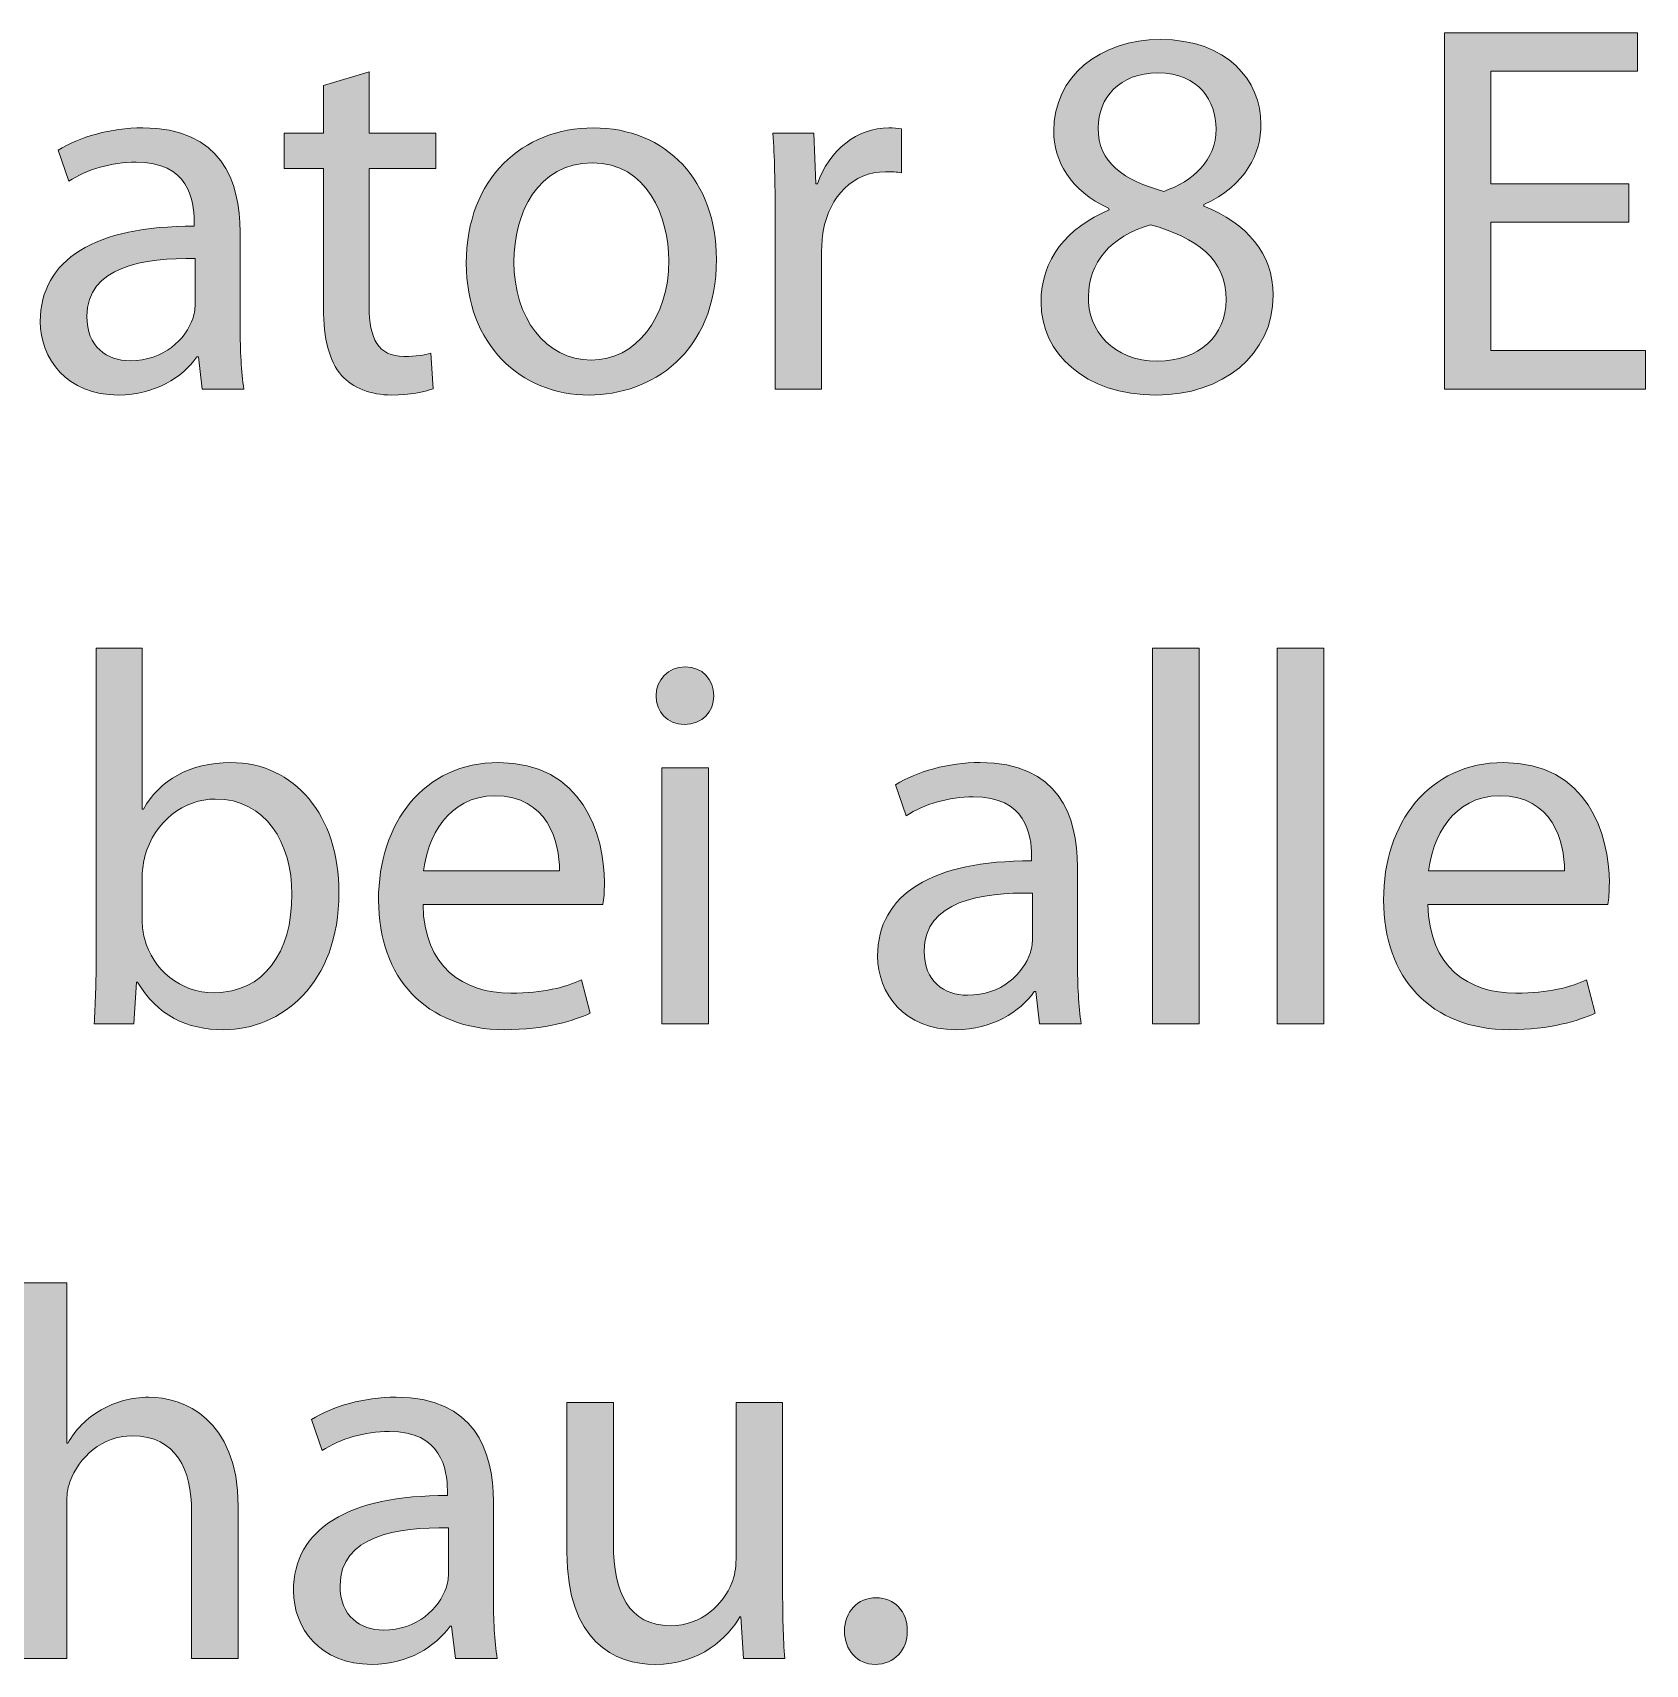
# Model space of a CAD drawing. Header units: inches. Extents: x 0 to 395, y 0 to 191.
# Drawn here: x 338.41 to 353.05, y 27.74 to 42.55 of the extents above; entities that cross this region are included whole.
import ezdxf

# ---------------------------------------------------------------- set-up
doc = ezdxf.new("R2010")
doc.units = ezdxf.units.IN
doc.header["$MEASUREMENT"] = 0
doc.layers.add('Template', color=7, linetype='Continuous')

# ---------------------------------------------------------------- blocks, each defined once
blk = doc.blocks.new('block 6')
at = {"layer": 'Template', "true_color": 0xf6921e}
h = blk.add_hatch(color=30, dxfattribs=at)
h.dxf.hatch_style = 2
h.paths.add_polyline_path([(352.905, 40.829), (351.652, 40.829), (351.652, 39.662), (353.054, 39.662), (353.054, 39.312), (351.23, 39.312), (351.23, 42.548), (352.982, 42.548), (352.982, 42.198), (351.652, 42.198), (351.652, 41.175), (352.905, 41.175)])
h = blk.add_hatch(color=30, dxfattribs=at)
h.dxf.hatch_style = 2
edge = h.paths.add_edge_path()
edge.add_spline(control_points=[(348.181, 40.954), (347.831, 41.118), (347.682, 41.386), (347.682, 41.655), (347.682, 42.15), (348.1, 42.486), (348.652, 42.486), (349.257, 42.486), (349.564, 42.111), (349.564, 41.718), (349.564, 41.453), (349.43, 41.165), (349.046, 40.988), (349.046, 40.988), (349.046, 40.973), (349.046, 40.973), (349.435, 40.82), (349.675, 40.541), (349.675, 40.167), (349.675, 39.619), (349.209, 39.259), (348.614, 39.259), (347.961, 39.259), (347.567, 39.643), (347.567, 40.1), (347.567, 40.493), (347.802, 40.776), (348.186, 40.94), (348.186, 40.94), (348.181, 40.954), (348.181, 40.954)], knot_values=[0, 0, 0, 0, 1, 1, 1, 2, 2, 2, 3, 3, 3, 4, 4, 4, 5, 5, 5, 6, 6, 6, 7, 7, 7, 8, 8, 8, 9, 9, 9, 10, 10, 10, 10], degree=3, periodic=1)
edge = h.paths.add_edge_path()
edge.add_spline(control_points=[(349.248, 40.123), (349.248, 40.498), (348.983, 40.685), (348.561, 40.805), (348.196, 40.7), (347.999, 40.455), (347.999, 40.157), (347.985, 39.845), (348.225, 39.567), (348.623, 39.567), (349.003, 39.567), (349.248, 39.802), (349.248, 40.123)], knot_values=[0, 0, 0, 0, 1, 1, 1, 2, 2, 2, 3, 3, 3, 4, 4, 4, 4], degree=3, periodic=1)
edge = h.paths.add_edge_path()
edge.add_spline(control_points=[(348.086, 41.684), (348.081, 41.372), (348.321, 41.204), (348.681, 41.108), (348.95, 41.199), (349.156, 41.391), (349.156, 41.674), (349.156, 41.924), (349.007, 42.183), (348.628, 42.183), (348.278, 42.183), (348.086, 41.953), (348.086, 41.684)], knot_values=[0, 0, 0, 0, 1, 1, 1, 2, 2, 2, 3, 3, 3, 4, 4, 4, 4], degree=3, periodic=1)
h = blk.add_hatch(color=30, dxfattribs=at)
h.dxf.hatch_style = 2
edge = h.paths.add_edge_path()
edge.add_spline(control_points=[(341.467, 42.193), (341.467, 42.193), (341.467, 41.636), (341.467, 41.636), (341.467, 41.636), (342.072, 41.636), (342.072, 41.636), (342.072, 41.636), (342.072, 41.314), (342.072, 41.314), (342.072, 41.314), (341.467, 41.314), (341.467, 41.314), (341.467, 41.314), (341.467, 40.061), (341.467, 40.061), (341.467, 39.773), (341.548, 39.61), (341.783, 39.61), (341.899, 39.61), (341.966, 39.619), (342.028, 39.639), (342.028, 39.639), (342.048, 39.317), (342.048, 39.317), (341.966, 39.288), (341.836, 39.259), (341.673, 39.259), (341.476, 39.259), (341.318, 39.326), (341.217, 39.437), (341.102, 39.567), (341.053, 39.773), (341.053, 40.046), (341.053, 40.046), (341.053, 41.314), (341.053, 41.314), (341.053, 41.314), (340.694, 41.314), (340.694, 41.314), (340.694, 41.314), (340.694, 41.636), (340.694, 41.636), (340.694, 41.636), (341.053, 41.636), (341.053, 41.636), (341.053, 41.636), (341.053, 42.068), (341.053, 42.068), (341.053, 42.068), (341.467, 42.193), (341.467, 42.193)], knot_values=[0, 0, 0, 0, 1, 1, 1, 2, 2, 2, 3, 3, 3, 4, 4, 4, 5, 5, 5, 6, 6, 6, 7, 7, 7, 8, 8, 8, 9, 9, 9, 10, 10, 10, 11, 11, 11, 12, 12, 12, 13, 13, 13, 14, 14, 14, 15, 15, 15, 16, 16, 16, 17, 17, 17, 17], degree=3, periodic=1)
h = blk.add_hatch(color=30, dxfattribs=at)
h.dxf.hatch_style = 2
edge = h.paths.add_edge_path()
edge.add_spline(control_points=[(340.296, 39.869), (340.296, 39.667), (340.305, 39.47), (340.329, 39.312), (340.329, 39.312), (339.95, 39.312), (339.95, 39.312), (339.95, 39.312), (339.917, 39.605), (339.917, 39.605), (339.917, 39.605), (339.902, 39.605), (339.902, 39.605), (339.773, 39.423), (339.523, 39.259), (339.191, 39.259), (338.721, 39.259), (338.481, 39.59), (338.481, 39.927), (338.481, 40.488), (338.98, 40.796), (339.878, 40.791), (339.878, 40.791), (339.878, 40.839), (339.878, 40.839), (339.878, 41.026), (339.825, 41.377), (339.35, 41.372), (339.129, 41.372), (338.903, 41.309), (338.74, 41.199), (338.74, 41.199), (338.644, 41.482), (338.644, 41.482), (338.836, 41.602), (339.119, 41.684), (339.412, 41.684), (340.123, 41.684), (340.296, 41.199), (340.296, 40.738), (340.296, 40.738), (340.296, 39.869), (340.296, 39.869)], knot_values=[0, 0, 0, 0, 1, 1, 1, 2, 2, 2, 3, 3, 3, 4, 4, 4, 5, 5, 5, 6, 6, 6, 7, 7, 7, 8, 8, 8, 9, 9, 9, 10, 10, 10, 11, 11, 11, 12, 12, 12, 13, 13, 13, 14, 14, 14, 14], degree=3, periodic=1)
edge = h.paths.add_edge_path()
edge.add_spline(control_points=[(339.888, 40.498), (339.427, 40.507), (338.903, 40.426), (338.903, 39.974), (338.903, 39.696), (339.086, 39.571), (339.297, 39.571), (339.604, 39.571), (339.801, 39.763), (339.868, 39.96), (339.883, 40.008), (339.888, 40.056), (339.888, 40.095), (339.888, 40.095), (339.888, 40.498), (339.888, 40.498)], knot_values=[0, 0, 0, 0, 1, 1, 1, 2, 2, 2, 3, 3, 3, 4, 4, 4, 5, 5, 5, 5], degree=3, periodic=1)
h = blk.add_hatch(color=30, dxfattribs=at)
h.dxf.hatch_style = 2
edge = h.paths.add_edge_path()
edge.add_spline(control_points=[(344.62, 40.493), (344.62, 39.634), (344.02, 39.259), (343.464, 39.259), (342.839, 39.259), (342.349, 39.72), (342.349, 40.455), (342.349, 41.228), (342.863, 41.684), (343.502, 41.684), (344.169, 41.684), (344.62, 41.199), (344.62, 40.493)], knot_values=[0, 0, 0, 0, 1, 1, 1, 2, 2, 2, 3, 3, 3, 4, 4, 4, 4], degree=3, periodic=1)
edge = h.paths.add_edge_path()
edge.add_spline(control_points=[(342.781, 40.469), (342.781, 39.96), (343.07, 39.576), (343.483, 39.576), (343.886, 39.576), (344.188, 39.956), (344.188, 40.479), (344.188, 40.873), (343.992, 41.367), (343.492, 41.367), (342.998, 41.367), (342.781, 40.906), (342.781, 40.469)], knot_values=[0, 0, 0, 0, 1, 1, 1, 2, 2, 2, 3, 3, 3, 4, 4, 4, 4], degree=3, periodic=1)
h = blk.add_hatch(color=30, dxfattribs=at)
h.dxf.hatch_style = 2
edge = h.paths.add_edge_path()
edge.add_spline(control_points=[(345.153, 40.911), (345.153, 41.185), (345.148, 41.42), (345.133, 41.636), (345.133, 41.636), (345.503, 41.636), (345.503, 41.636), (345.503, 41.636), (345.522, 41.175), (345.522, 41.175), (345.522, 41.175), (345.537, 41.175), (345.537, 41.175), (345.642, 41.487), (345.902, 41.684), (346.185, 41.684), (346.228, 41.684), (346.262, 41.679), (346.3, 41.674), (346.3, 41.674), (346.3, 41.276), (346.3, 41.276), (346.257, 41.285), (346.214, 41.285), (346.156, 41.285), (345.859, 41.285), (345.647, 41.064), (345.59, 40.748), (345.58, 40.69), (345.575, 40.618), (345.575, 40.551), (345.575, 40.551), (345.575, 39.312), (345.575, 39.312), (345.575, 39.312), (345.153, 39.312), (345.153, 39.312), (345.153, 39.312), (345.153, 40.911), (345.153, 40.911)], knot_values=[0, 0, 0, 0, 1, 1, 1, 2, 2, 2, 3, 3, 3, 4, 4, 4, 5, 5, 5, 6, 6, 6, 7, 7, 7, 8, 8, 8, 9, 9, 9, 10, 10, 10, 11, 11, 11, 12, 12, 12, 13, 13, 13, 13], degree=3, periodic=1)
h = blk.add_hatch(color=30, dxfattribs=at)
h.dxf.hatch_style = 2
edge = h.paths.add_edge_path()
edge.add_spline(control_points=[(338.989, 36.961), (338.989, 36.961), (339.407, 36.961), (339.407, 36.961), (339.407, 36.961), (339.407, 35.502), (339.407, 35.502), (339.407, 35.502), (339.417, 35.502), (339.417, 35.502), (339.566, 35.761), (339.835, 35.924), (340.209, 35.924), (340.79, 35.924), (341.193, 35.444), (341.193, 34.743), (341.193, 33.912), (340.665, 33.499), (340.147, 33.499), (339.81, 33.499), (339.542, 33.629), (339.364, 33.931), (339.364, 33.931), (339.354, 33.931), (339.354, 33.931), (339.354, 33.931), (339.33, 33.552), (339.33, 33.552), (339.33, 33.552), (338.97, 33.552), (338.97, 33.552), (338.98, 33.711), (338.989, 33.946), (338.989, 34.152), (338.989, 34.152), (338.989, 36.961), (338.989, 36.961)], knot_values=[0, 0, 0, 0, 1, 1, 1, 2, 2, 2, 3, 3, 3, 4, 4, 4, 5, 5, 5, 6, 6, 6, 7, 7, 7, 8, 8, 8, 9, 9, 9, 10, 10, 10, 11, 11, 11, 12, 12, 12, 12], degree=3, periodic=1)
edge = h.paths.add_edge_path()
edge.add_spline(control_points=[(339.407, 34.484), (339.407, 34.431), (339.412, 34.378), (339.426, 34.33), (339.503, 34.037), (339.753, 33.835), (340.06, 33.835), (340.507, 33.835), (340.766, 34.196), (340.766, 34.729), (340.766, 35.194), (340.526, 35.593), (340.07, 35.593), (339.786, 35.593), (339.518, 35.391), (339.431, 35.074), (339.417, 35.021), (339.407, 34.964), (339.407, 34.896), (339.407, 34.896), (339.407, 34.484), (339.407, 34.484)], knot_values=[0, 0, 0, 0, 1, 1, 1, 2, 2, 2, 3, 3, 3, 4, 4, 4, 5, 5, 5, 6, 6, 6, 7, 7, 7, 7], degree=3, periodic=1)
h = blk.add_hatch(color=30, dxfattribs=at)
h.dxf.hatch_style = 2
h.paths.add_polyline_path([(348.58, 36.961), (349.002, 36.961), (349.002, 33.552), (348.58, 33.552)])
h = blk.add_hatch(color=30, dxfattribs=at)
h.dxf.hatch_style = 2
h.paths.add_polyline_path([(349.712, 36.961), (350.135, 36.961), (350.135, 33.552), (349.712, 33.552)])
h = blk.add_hatch(color=30, dxfattribs=at)
h.dxf.hatch_style = 2
edge = h.paths.add_edge_path()
edge.add_spline(control_points=[(344.596, 36.529), (344.596, 36.385), (344.495, 36.27), (344.327, 36.27), (344.173, 36.27), (344.072, 36.385), (344.072, 36.529), (344.072, 36.673), (344.178, 36.793), (344.337, 36.793), (344.49, 36.793), (344.596, 36.678), (344.596, 36.529)], knot_values=[0, 0, 0, 0, 1, 1, 1, 2, 2, 2, 3, 3, 3, 4, 4, 4, 4], degree=3, periodic=1)
h.paths.add_polyline_path([(344.125, 33.552), (344.125, 35.876), (344.548, 35.876), (344.548, 33.552)])
h = blk.add_hatch(color=30, dxfattribs=at)
h.dxf.hatch_style = 2
edge = h.paths.add_edge_path()
edge.add_spline(control_points=[(341.956, 34.637), (341.965, 34.066), (342.325, 33.831), (342.753, 33.831), (343.055, 33.831), (343.242, 33.884), (343.396, 33.951), (343.396, 33.951), (343.473, 33.648), (343.473, 33.648), (343.324, 33.581), (343.065, 33.499), (342.695, 33.499), (341.98, 33.499), (341.552, 33.975), (341.552, 34.676), (341.552, 35.377), (341.965, 35.924), (342.642, 35.924), (343.406, 35.924), (343.603, 35.262), (343.603, 34.834), (343.603, 34.748), (343.598, 34.685), (343.588, 34.637), (343.588, 34.637), (341.956, 34.637), (341.956, 34.637)], knot_values=[0, 0, 0, 0, 1, 1, 1, 2, 2, 2, 3, 3, 3, 4, 4, 4, 5, 5, 5, 6, 6, 6, 7, 7, 7, 8, 8, 8, 9, 9, 9, 9], degree=3, periodic=1)
edge = h.paths.add_edge_path()
edge.add_spline(control_points=[(343.195, 34.94), (343.199, 35.204), (343.084, 35.622), (342.609, 35.622), (342.177, 35.622), (341.994, 35.233), (341.961, 34.94), (341.961, 34.94), (343.195, 34.94), (343.195, 34.94)], knot_values=[0, 0, 0, 0, 1, 1, 1, 2, 2, 2, 3, 3, 3, 3], degree=3, periodic=1)
h = blk.add_hatch(color=30, dxfattribs=at)
h.dxf.hatch_style = 2
edge = h.paths.add_edge_path()
edge.add_spline(control_points=[(347.898, 34.109), (347.898, 33.907), (347.908, 33.711), (347.932, 33.552), (347.932, 33.552), (347.553, 33.552), (347.553, 33.552), (347.553, 33.552), (347.519, 33.845), (347.519, 33.845), (347.519, 33.845), (347.505, 33.845), (347.505, 33.845), (347.375, 33.663), (347.125, 33.499), (346.794, 33.499), (346.323, 33.499), (346.083, 33.831), (346.083, 34.167), (346.083, 34.729), (346.583, 35.036), (347.481, 35.031), (347.481, 35.031), (347.481, 35.079), (347.481, 35.079), (347.481, 35.266), (347.428, 35.617), (346.952, 35.612), (346.732, 35.612), (346.506, 35.55), (346.343, 35.439), (346.343, 35.439), (346.247, 35.723), (346.247, 35.723), (346.439, 35.842), (346.722, 35.924), (347.015, 35.924), (347.726, 35.924), (347.898, 35.439), (347.898, 34.978), (347.898, 34.978), (347.898, 34.109), (347.898, 34.109)], knot_values=[0, 0, 0, 0, 1, 1, 1, 2, 2, 2, 3, 3, 3, 4, 4, 4, 5, 5, 5, 6, 6, 6, 7, 7, 7, 8, 8, 8, 9, 9, 9, 10, 10, 10, 11, 11, 11, 12, 12, 12, 13, 13, 13, 14, 14, 14, 14], degree=3, periodic=1)
edge = h.paths.add_edge_path()
edge.add_spline(control_points=[(347.49, 34.738), (347.029, 34.748), (346.506, 34.666), (346.506, 34.215), (346.506, 33.936), (346.688, 33.812), (346.9, 33.812), (347.207, 33.812), (347.404, 34.003), (347.471, 34.201), (347.485, 34.248), (347.49, 34.296), (347.49, 34.335), (347.49, 34.335), (347.49, 34.738), (347.49, 34.738)], knot_values=[0, 0, 0, 0, 1, 1, 1, 2, 2, 2, 3, 3, 3, 4, 4, 4, 5, 5, 5, 5], degree=3, periodic=1)
h = blk.add_hatch(color=30, dxfattribs=at)
h.dxf.hatch_style = 2
edge = h.paths.add_edge_path()
edge.add_spline(control_points=[(351.08, 34.637), (351.09, 34.066), (351.45, 33.831), (351.877, 33.831), (352.18, 33.831), (352.367, 33.884), (352.521, 33.951), (352.521, 33.951), (352.597, 33.648), (352.597, 33.648), (352.448, 33.581), (352.189, 33.499), (351.82, 33.499), (351.104, 33.499), (350.677, 33.975), (350.677, 34.676), (350.677, 35.377), (351.09, 35.924), (351.767, 35.924), (352.53, 35.924), (352.727, 35.262), (352.727, 34.834), (352.727, 34.748), (352.722, 34.685), (352.713, 34.637), (352.713, 34.637), (351.08, 34.637), (351.08, 34.637)], knot_values=[0, 0, 0, 0, 1, 1, 1, 2, 2, 2, 3, 3, 3, 4, 4, 4, 5, 5, 5, 6, 6, 6, 7, 7, 7, 8, 8, 8, 9, 9, 9, 9], degree=3, periodic=1)
edge = h.paths.add_edge_path()
edge.add_spline(control_points=[(352.319, 34.94), (352.324, 35.204), (352.209, 35.622), (351.733, 35.622), (351.301, 35.622), (351.119, 35.233), (351.085, 34.94), (351.085, 34.94), (352.319, 34.94), (352.319, 34.94)], knot_values=[0, 0, 0, 0, 1, 1, 1, 2, 2, 2, 3, 3, 3, 3], degree=3, periodic=1)
h = blk.add_hatch(color=30, dxfattribs=at)
h.dxf.hatch_style = 2
edge = h.paths.add_edge_path()
edge.add_spline(control_points=[(338.299, 31.201), (338.299, 31.201), (338.721, 31.201), (338.721, 31.201), (338.721, 31.201), (338.721, 29.746), (338.721, 29.746), (338.721, 29.746), (338.731, 29.746), (338.731, 29.746), (338.798, 29.866), (338.904, 29.977), (339.033, 30.049), (339.158, 30.121), (339.307, 30.164), (339.466, 30.164), (339.777, 30.164), (340.277, 29.972), (340.277, 29.175), (340.277, 29.175), (340.277, 27.792), (340.277, 27.792), (340.277, 27.792), (339.855, 27.792), (339.855, 27.792), (339.855, 27.792), (339.855, 29.127), (339.855, 29.127), (339.855, 29.501), (339.715, 29.813), (339.316, 29.813), (339.043, 29.813), (338.832, 29.621), (338.75, 29.396), (338.726, 29.333), (338.721, 29.271), (338.721, 29.194), (338.721, 29.194), (338.721, 27.792), (338.721, 27.792), (338.721, 27.792), (338.299, 27.792), (338.299, 27.792), (338.299, 27.792), (338.299, 31.201), (338.299, 31.201)], knot_values=[0, 0, 0, 0, 1, 1, 1, 2, 2, 2, 3, 3, 3, 4, 4, 4, 5, 5, 5, 6, 6, 6, 7, 7, 7, 8, 8, 8, 9, 9, 9, 10, 10, 10, 11, 11, 11, 12, 12, 12, 13, 13, 13, 14, 14, 14, 15, 15, 15, 15], degree=3, periodic=1)
h = blk.add_hatch(color=30, dxfattribs=at)
h.dxf.hatch_style = 2
edge = h.paths.add_edge_path()
edge.add_spline(control_points=[(342.595, 28.349), (342.595, 28.147), (342.605, 27.95), (342.629, 27.792), (342.629, 27.792), (342.25, 27.792), (342.25, 27.792), (342.25, 27.792), (342.216, 28.085), (342.216, 28.085), (342.216, 28.085), (342.201, 28.085), (342.201, 28.085), (342.072, 27.903), (341.822, 27.739), (341.491, 27.739), (341.02, 27.739), (340.78, 28.07), (340.78, 28.407), (340.78, 28.968), (341.279, 29.276), (342.177, 29.271), (342.177, 29.271), (342.177, 29.319), (342.177, 29.319), (342.177, 29.506), (342.125, 29.857), (341.649, 29.852), (341.428, 29.852), (341.203, 29.789), (341.04, 29.679), (341.04, 29.679), (340.943, 29.962), (340.943, 29.962), (341.135, 30.082), (341.419, 30.164), (341.711, 30.164), (342.423, 30.164), (342.595, 29.679), (342.595, 29.218), (342.595, 29.218), (342.595, 28.349), (342.595, 28.349)], knot_values=[0, 0, 0, 0, 1, 1, 1, 2, 2, 2, 3, 3, 3, 4, 4, 4, 5, 5, 5, 6, 6, 6, 7, 7, 7, 8, 8, 8, 9, 9, 9, 10, 10, 10, 11, 11, 11, 12, 12, 12, 13, 13, 13, 14, 14, 14, 14], degree=3, periodic=1)
edge = h.paths.add_edge_path()
edge.add_spline(control_points=[(342.187, 28.978), (341.726, 28.987), (341.203, 28.906), (341.203, 28.454), (341.203, 28.176), (341.385, 28.051), (341.596, 28.051), (341.904, 28.051), (342.101, 28.243), (342.168, 28.44), (342.182, 28.488), (342.187, 28.536), (342.187, 28.575), (342.187, 28.575), (342.187, 28.978), (342.187, 28.978)], knot_values=[0, 0, 0, 0, 1, 1, 1, 2, 2, 2, 3, 3, 3, 4, 4, 4, 5, 5, 5, 5], degree=3, periodic=1)
h = blk.add_hatch(color=30, dxfattribs=at)
h.dxf.hatch_style = 2
edge = h.paths.add_edge_path()
edge.add_spline(control_points=[(345.221, 28.431), (345.221, 28.186), (345.225, 27.975), (345.24, 27.792), (345.24, 27.792), (344.865, 27.792), (344.865, 27.792), (344.865, 27.792), (344.842, 28.171), (344.842, 28.171), (344.842, 28.171), (344.832, 28.171), (344.832, 28.171), (344.726, 27.984), (344.476, 27.739), (344.064, 27.739), (343.699, 27.739), (343.262, 27.946), (343.262, 28.757), (343.262, 28.757), (343.262, 30.116), (343.262, 30.116), (343.262, 30.116), (343.684, 30.116), (343.684, 30.116), (343.684, 30.116), (343.684, 28.834), (343.684, 28.834), (343.684, 28.392), (343.824, 28.09), (344.203, 28.09), (344.486, 28.09), (344.683, 28.287), (344.76, 28.479), (344.784, 28.536), (344.798, 28.613), (344.798, 28.695), (344.798, 28.695), (344.798, 30.116), (344.798, 30.116), (344.798, 30.116), (345.221, 30.116), (345.221, 30.116), (345.221, 30.116), (345.221, 28.431), (345.221, 28.431)], knot_values=[0, 0, 0, 0, 1, 1, 1, 2, 2, 2, 3, 3, 3, 4, 4, 4, 5, 5, 5, 6, 6, 6, 7, 7, 7, 8, 8, 8, 9, 9, 9, 10, 10, 10, 11, 11, 11, 12, 12, 12, 13, 13, 13, 14, 14, 14, 15, 15, 15, 15], degree=3, periodic=1)
h = blk.add_hatch(color=30, dxfattribs=at)
h.dxf.hatch_style = 2
edge = h.paths.add_edge_path()
edge.add_spline(control_points=[(345.782, 28.042), (345.782, 28.214), (345.902, 28.344), (346.07, 28.344), (346.238, 28.344), (346.353, 28.219), (346.353, 28.042), (346.353, 27.869), (346.238, 27.739), (346.06, 27.739), (345.897, 27.739), (345.782, 27.869), (345.782, 28.042)], knot_values=[0, 0, 0, 0, 1, 1, 1, 2, 2, 2, 3, 3, 3, 4, 4, 4, 4], degree=3, periodic=1)
at = {"layer": 'Template', "lineweight": 0}
for points in [[(352.905, 40.829), (351.652, 40.829), (351.652, 39.662), (353.054, 39.662), (353.054, 39.312), (351.23, 39.312), (351.23, 42.548), (352.982, 42.548), (352.982, 42.198), (351.652, 42.198), (351.652, 41.175), (352.905, 41.175), (352.905, 40.829)], [(348.58, 36.961), (349.002, 36.961), (349.002, 33.552), (348.58, 33.552), (348.58, 36.961)], [(349.712, 36.961), (350.135, 36.961), (350.135, 33.552), (349.712, 33.552), (349.712, 36.961)], [(344.125, 33.552), (344.125, 35.876), (344.548, 35.876), (344.548, 33.552), (344.125, 33.552)]]:
    blk.add_lwpolyline(points, dxfattribs=at)
for points, knots in [([(348.181, 40.954), (347.831, 41.118), (347.682, 41.386), (347.682, 41.655), (347.682, 42.15), (348.1, 42.486), (348.652, 42.486), (349.257, 42.486), (349.564, 42.111), (349.564, 41.718), (349.564, 41.453), (349.43, 41.165), (349.046, 40.988), (349.046, 40.988), (349.046, 40.973), (349.046, 40.973), (349.435, 40.82), (349.675, 40.541), (349.675, 40.167), (349.675, 39.619), (349.209, 39.259), (348.614, 39.259), (347.961, 39.259), (347.567, 39.643), (347.567, 40.1), (347.567, 40.493), (347.802, 40.776), (348.186, 40.94), (348.186, 40.94), (348.181, 40.954), (348.181, 40.954)], [0, 0, 0, 0, 1, 1, 1, 2, 2, 2, 3, 3, 3, 4, 4, 4, 5, 5, 5, 6, 6, 6, 7, 7, 7, 8, 8, 8, 9, 9, 9, 10, 10, 10, 10]), ([(341.467, 42.193), (341.467, 42.193), (341.467, 41.636), (341.467, 41.636), (341.467, 41.636), (342.072, 41.636), (342.072, 41.636), (342.072, 41.636), (342.072, 41.314), (342.072, 41.314), (342.072, 41.314), (341.467, 41.314), (341.467, 41.314), (341.467, 41.314), (341.467, 40.061), (341.467, 40.061), (341.467, 39.773), (341.548, 39.61), (341.783, 39.61), (341.899, 39.61), (341.966, 39.619), (342.028, 39.639), (342.028, 39.639), (342.048, 39.317), (342.048, 39.317), (341.966, 39.288), (341.836, 39.259), (341.673, 39.259), (341.476, 39.259), (341.318, 39.326), (341.217, 39.437), (341.102, 39.567), (341.053, 39.773), (341.053, 40.046), (341.053, 40.046), (341.053, 41.314), (341.053, 41.314), (341.053, 41.314), (340.694, 41.314), (340.694, 41.314), (340.694, 41.314), (340.694, 41.636), (340.694, 41.636), (340.694, 41.636), (341.053, 41.636), (341.053, 41.636), (341.053, 41.636), (341.053, 42.068), (341.053, 42.068), (341.053, 42.068), (341.467, 42.193), (341.467, 42.193)], [0, 0, 0, 0, 1, 1, 1, 2, 2, 2, 3, 3, 3, 4, 4, 4, 5, 5, 5, 6, 6, 6, 7, 7, 7, 8, 8, 8, 9, 9, 9, 10, 10, 10, 11, 11, 11, 12, 12, 12, 13, 13, 13, 14, 14, 14, 15, 15, 15, 16, 16, 16, 17, 17, 17, 17]), ([(348.086, 41.684), (348.081, 41.372), (348.321, 41.204), (348.681, 41.108), (348.95, 41.199), (349.156, 41.391), (349.156, 41.674), (349.156, 41.924), (349.007, 42.183), (348.628, 42.183), (348.278, 42.183), (348.086, 41.953), (348.086, 41.684)], [0, 0, 0, 0, 1, 1, 1, 2, 2, 2, 3, 3, 3, 4, 4, 4, 4]), ([(340.296, 39.869), (340.296, 39.667), (340.305, 39.47), (340.329, 39.312), (340.329, 39.312), (339.95, 39.312), (339.95, 39.312), (339.95, 39.312), (339.917, 39.605), (339.917, 39.605), (339.917, 39.605), (339.902, 39.605), (339.902, 39.605), (339.773, 39.423), (339.523, 39.259), (339.191, 39.259), (338.721, 39.259), (338.481, 39.59), (338.481, 39.927), (338.481, 40.488), (338.98, 40.796), (339.878, 40.791), (339.878, 40.791), (339.878, 40.839), (339.878, 40.839), (339.878, 41.026), (339.825, 41.377), (339.35, 41.372), (339.129, 41.372), (338.903, 41.309), (338.74, 41.199), (338.74, 41.199), (338.644, 41.482), (338.644, 41.482), (338.836, 41.602), (339.119, 41.684), (339.412, 41.684), (340.123, 41.684), (340.296, 41.199), (340.296, 40.738), (340.296, 40.738), (340.296, 39.869), (340.296, 39.869)], [0, 0, 0, 0, 1, 1, 1, 2, 2, 2, 3, 3, 3, 4, 4, 4, 5, 5, 5, 6, 6, 6, 7, 7, 7, 8, 8, 8, 9, 9, 9, 10, 10, 10, 11, 11, 11, 12, 12, 12, 13, 13, 13, 14, 14, 14, 14]), ([(344.62, 40.493), (344.62, 39.634), (344.02, 39.259), (343.464, 39.259), (342.839, 39.259), (342.349, 39.72), (342.349, 40.455), (342.349, 41.228), (342.863, 41.684), (343.502, 41.684), (344.169, 41.684), (344.62, 41.199), (344.62, 40.493)], [0, 0, 0, 0, 1, 1, 1, 2, 2, 2, 3, 3, 3, 4, 4, 4, 4]), ([(345.153, 40.911), (345.153, 41.185), (345.148, 41.42), (345.133, 41.636), (345.133, 41.636), (345.503, 41.636), (345.503, 41.636), (345.503, 41.636), (345.522, 41.175), (345.522, 41.175), (345.522, 41.175), (345.537, 41.175), (345.537, 41.175), (345.642, 41.487), (345.902, 41.684), (346.185, 41.684), (346.228, 41.684), (346.262, 41.679), (346.3, 41.674), (346.3, 41.674), (346.3, 41.276), (346.3, 41.276), (346.257, 41.285), (346.214, 41.285), (346.156, 41.285), (345.859, 41.285), (345.647, 41.064), (345.59, 40.748), (345.58, 40.69), (345.575, 40.618), (345.575, 40.551), (345.575, 40.551), (345.575, 39.312), (345.575, 39.312), (345.575, 39.312), (345.153, 39.312), (345.153, 39.312), (345.153, 39.312), (345.153, 40.911), (345.153, 40.911)], [0, 0, 0, 0, 1, 1, 1, 2, 2, 2, 3, 3, 3, 4, 4, 4, 5, 5, 5, 6, 6, 6, 7, 7, 7, 8, 8, 8, 9, 9, 9, 10, 10, 10, 11, 11, 11, 12, 12, 12, 13, 13, 13, 13]), ([(342.781, 40.469), (342.781, 39.96), (343.07, 39.576), (343.483, 39.576), (343.886, 39.576), (344.188, 39.956), (344.188, 40.479), (344.188, 40.873), (343.992, 41.367), (343.492, 41.367), (342.998, 41.367), (342.781, 40.906), (342.781, 40.469)], [0, 0, 0, 0, 1, 1, 1, 2, 2, 2, 3, 3, 3, 4, 4, 4, 4]), ([(349.248, 40.123), (349.248, 40.498), (348.983, 40.685), (348.561, 40.805), (348.196, 40.7), (347.999, 40.455), (347.999, 40.157), (347.985, 39.845), (348.225, 39.567), (348.623, 39.567), (349.003, 39.567), (349.248, 39.802), (349.248, 40.123)], [0, 0, 0, 0, 1, 1, 1, 2, 2, 2, 3, 3, 3, 4, 4, 4, 4]), ([(339.888, 40.498), (339.427, 40.507), (338.903, 40.426), (338.903, 39.974), (338.903, 39.696), (339.086, 39.571), (339.297, 39.571), (339.604, 39.571), (339.801, 39.763), (339.868, 39.96), (339.883, 40.008), (339.888, 40.056), (339.888, 40.095), (339.888, 40.095), (339.888, 40.498), (339.888, 40.498)], [0, 0, 0, 0, 1, 1, 1, 2, 2, 2, 3, 3, 3, 4, 4, 4, 5, 5, 5, 5]), ([(338.989, 36.961), (338.989, 36.961), (339.407, 36.961), (339.407, 36.961), (339.407, 36.961), (339.407, 35.502), (339.407, 35.502), (339.407, 35.502), (339.417, 35.502), (339.417, 35.502), (339.566, 35.761), (339.835, 35.924), (340.209, 35.924), (340.79, 35.924), (341.193, 35.444), (341.193, 34.743), (341.193, 33.912), (340.665, 33.499), (340.147, 33.499), (339.81, 33.499), (339.542, 33.629), (339.364, 33.931), (339.364, 33.931), (339.354, 33.931), (339.354, 33.931), (339.354, 33.931), (339.33, 33.552), (339.33, 33.552), (339.33, 33.552), (338.97, 33.552), (338.97, 33.552), (338.98, 33.711), (338.989, 33.946), (338.989, 34.152), (338.989, 34.152), (338.989, 36.961), (338.989, 36.961)], [0, 0, 0, 0, 1, 1, 1, 2, 2, 2, 3, 3, 3, 4, 4, 4, 5, 5, 5, 6, 6, 6, 7, 7, 7, 8, 8, 8, 9, 9, 9, 10, 10, 10, 11, 11, 11, 12, 12, 12, 12]), ([(344.596, 36.529), (344.596, 36.385), (344.495, 36.27), (344.327, 36.27), (344.173, 36.27), (344.072, 36.385), (344.072, 36.529), (344.072, 36.673), (344.178, 36.793), (344.337, 36.793), (344.49, 36.793), (344.596, 36.678), (344.596, 36.529)], [0, 0, 0, 0, 1, 1, 1, 2, 2, 2, 3, 3, 3, 4, 4, 4, 4]), ([(341.956, 34.637), (341.965, 34.066), (342.325, 33.831), (342.753, 33.831), (343.055, 33.831), (343.242, 33.884), (343.396, 33.951), (343.396, 33.951), (343.473, 33.648), (343.473, 33.648), (343.324, 33.581), (343.065, 33.499), (342.695, 33.499), (341.98, 33.499), (341.552, 33.975), (341.552, 34.676), (341.552, 35.377), (341.965, 35.924), (342.642, 35.924), (343.406, 35.924), (343.603, 35.262), (343.603, 34.834), (343.603, 34.748), (343.598, 34.685), (343.588, 34.637), (343.588, 34.637), (341.956, 34.637), (341.956, 34.637)], [0, 0, 0, 0, 1, 1, 1, 2, 2, 2, 3, 3, 3, 4, 4, 4, 5, 5, 5, 6, 6, 6, 7, 7, 7, 8, 8, 8, 9, 9, 9, 9]), ([(347.898, 34.109), (347.898, 33.907), (347.908, 33.711), (347.932, 33.552), (347.932, 33.552), (347.553, 33.552), (347.553, 33.552), (347.553, 33.552), (347.519, 33.845), (347.519, 33.845), (347.519, 33.845), (347.505, 33.845), (347.505, 33.845), (347.375, 33.663), (347.125, 33.499), (346.794, 33.499), (346.323, 33.499), (346.083, 33.831), (346.083, 34.167), (346.083, 34.729), (346.583, 35.036), (347.481, 35.031), (347.481, 35.031), (347.481, 35.079), (347.481, 35.079), (347.481, 35.266), (347.428, 35.617), (346.952, 35.612), (346.732, 35.612), (346.506, 35.55), (346.343, 35.439), (346.343, 35.439), (346.247, 35.723), (346.247, 35.723), (346.439, 35.842), (346.722, 35.924), (347.015, 35.924), (347.726, 35.924), (347.898, 35.439), (347.898, 34.978), (347.898, 34.978), (347.898, 34.109), (347.898, 34.109)], [0, 0, 0, 0, 1, 1, 1, 2, 2, 2, 3, 3, 3, 4, 4, 4, 5, 5, 5, 6, 6, 6, 7, 7, 7, 8, 8, 8, 9, 9, 9, 10, 10, 10, 11, 11, 11, 12, 12, 12, 13, 13, 13, 14, 14, 14, 14]), ([(351.08, 34.637), (351.09, 34.066), (351.45, 33.831), (351.877, 33.831), (352.18, 33.831), (352.367, 33.884), (352.521, 33.951), (352.521, 33.951), (352.597, 33.648), (352.597, 33.648), (352.448, 33.581), (352.189, 33.499), (351.82, 33.499), (351.104, 33.499), (350.677, 33.975), (350.677, 34.676), (350.677, 35.377), (351.09, 35.924), (351.767, 35.924), (352.53, 35.924), (352.727, 35.262), (352.727, 34.834), (352.727, 34.748), (352.722, 34.685), (352.713, 34.637), (352.713, 34.637), (351.08, 34.637), (351.08, 34.637)], [0, 0, 0, 0, 1, 1, 1, 2, 2, 2, 3, 3, 3, 4, 4, 4, 5, 5, 5, 6, 6, 6, 7, 7, 7, 8, 8, 8, 9, 9, 9, 9]), ([(339.407, 34.484), (339.407, 34.431), (339.412, 34.378), (339.426, 34.33), (339.503, 34.037), (339.753, 33.835), (340.06, 33.835), (340.507, 33.835), (340.766, 34.196), (340.766, 34.729), (340.766, 35.194), (340.526, 35.593), (340.07, 35.593), (339.786, 35.593), (339.518, 35.391), (339.431, 35.074), (339.417, 35.021), (339.407, 34.964), (339.407, 34.896), (339.407, 34.896), (339.407, 34.484), (339.407, 34.484)], [0, 0, 0, 0, 1, 1, 1, 2, 2, 2, 3, 3, 3, 4, 4, 4, 5, 5, 5, 6, 6, 6, 7, 7, 7, 7]), ([(343.195, 34.94), (343.199, 35.204), (343.084, 35.622), (342.609, 35.622), (342.177, 35.622), (341.994, 35.233), (341.961, 34.94), (341.961, 34.94), (343.195, 34.94), (343.195, 34.94)], [0, 0, 0, 0, 1, 1, 1, 2, 2, 2, 3, 3, 3, 3]), ([(352.319, 34.94), (352.324, 35.204), (352.209, 35.622), (351.733, 35.622), (351.301, 35.622), (351.119, 35.233), (351.085, 34.94), (351.085, 34.94), (352.319, 34.94), (352.319, 34.94)], [0, 0, 0, 0, 1, 1, 1, 2, 2, 2, 3, 3, 3, 3]), ([(347.49, 34.738), (347.029, 34.748), (346.506, 34.666), (346.506, 34.215), (346.506, 33.936), (346.688, 33.812), (346.9, 33.812), (347.207, 33.812), (347.404, 34.003), (347.471, 34.201), (347.485, 34.248), (347.49, 34.296), (347.49, 34.335), (347.49, 34.335), (347.49, 34.738), (347.49, 34.738)], [0, 0, 0, 0, 1, 1, 1, 2, 2, 2, 3, 3, 3, 4, 4, 4, 5, 5, 5, 5]), ([(338.299, 31.201), (338.299, 31.201), (338.721, 31.201), (338.721, 31.201), (338.721, 31.201), (338.721, 29.746), (338.721, 29.746), (338.721, 29.746), (338.731, 29.746), (338.731, 29.746), (338.798, 29.866), (338.904, 29.977), (339.033, 30.049), (339.158, 30.121), (339.307, 30.164), (339.466, 30.164), (339.777, 30.164), (340.277, 29.972), (340.277, 29.175), (340.277, 29.175), (340.277, 27.792), (340.277, 27.792), (340.277, 27.792), (339.855, 27.792), (339.855, 27.792), (339.855, 27.792), (339.855, 29.127), (339.855, 29.127), (339.855, 29.501), (339.715, 29.813), (339.316, 29.813), (339.043, 29.813), (338.832, 29.621), (338.75, 29.396), (338.726, 29.333), (338.721, 29.271), (338.721, 29.194), (338.721, 29.194), (338.721, 27.792), (338.721, 27.792), (338.721, 27.792), (338.299, 27.792), (338.299, 27.792), (338.299, 27.792), (338.299, 31.201), (338.299, 31.201)], [0, 0, 0, 0, 1, 1, 1, 2, 2, 2, 3, 3, 3, 4, 4, 4, 5, 5, 5, 6, 6, 6, 7, 7, 7, 8, 8, 8, 9, 9, 9, 10, 10, 10, 11, 11, 11, 12, 12, 12, 13, 13, 13, 14, 14, 14, 15, 15, 15, 15]), ([(342.595, 28.349), (342.595, 28.147), (342.605, 27.95), (342.629, 27.792), (342.629, 27.792), (342.25, 27.792), (342.25, 27.792), (342.25, 27.792), (342.216, 28.085), (342.216, 28.085), (342.216, 28.085), (342.201, 28.085), (342.201, 28.085), (342.072, 27.903), (341.822, 27.739), (341.491, 27.739), (341.02, 27.739), (340.78, 28.07), (340.78, 28.407), (340.78, 28.968), (341.279, 29.276), (342.177, 29.271), (342.177, 29.271), (342.177, 29.319), (342.177, 29.319), (342.177, 29.506), (342.125, 29.857), (341.649, 29.852), (341.428, 29.852), (341.203, 29.789), (341.04, 29.679), (341.04, 29.679), (340.943, 29.962), (340.943, 29.962), (341.135, 30.082), (341.419, 30.164), (341.711, 30.164), (342.423, 30.164), (342.595, 29.679), (342.595, 29.218), (342.595, 29.218), (342.595, 28.349), (342.595, 28.349)], [0, 0, 0, 0, 1, 1, 1, 2, 2, 2, 3, 3, 3, 4, 4, 4, 5, 5, 5, 6, 6, 6, 7, 7, 7, 8, 8, 8, 9, 9, 9, 10, 10, 10, 11, 11, 11, 12, 12, 12, 13, 13, 13, 14, 14, 14, 14]), ([(345.221, 28.431), (345.221, 28.186), (345.225, 27.975), (345.24, 27.792), (345.24, 27.792), (344.865, 27.792), (344.865, 27.792), (344.865, 27.792), (344.842, 28.171), (344.842, 28.171), (344.842, 28.171), (344.832, 28.171), (344.832, 28.171), (344.726, 27.984), (344.476, 27.739), (344.064, 27.739), (343.699, 27.739), (343.262, 27.946), (343.262, 28.757), (343.262, 28.757), (343.262, 30.116), (343.262, 30.116), (343.262, 30.116), (343.684, 30.116), (343.684, 30.116), (343.684, 30.116), (343.684, 28.834), (343.684, 28.834), (343.684, 28.392), (343.824, 28.09), (344.203, 28.09), (344.486, 28.09), (344.683, 28.287), (344.76, 28.479), (344.784, 28.536), (344.798, 28.613), (344.798, 28.695), (344.798, 28.695), (344.798, 30.116), (344.798, 30.116), (344.798, 30.116), (345.221, 30.116), (345.221, 30.116), (345.221, 30.116), (345.221, 28.431), (345.221, 28.431)], [0, 0, 0, 0, 1, 1, 1, 2, 2, 2, 3, 3, 3, 4, 4, 4, 5, 5, 5, 6, 6, 6, 7, 7, 7, 8, 8, 8, 9, 9, 9, 10, 10, 10, 11, 11, 11, 12, 12, 12, 13, 13, 13, 14, 14, 14, 15, 15, 15, 15]), ([(342.187, 28.978), (341.726, 28.987), (341.203, 28.906), (341.203, 28.454), (341.203, 28.176), (341.385, 28.051), (341.596, 28.051), (341.904, 28.051), (342.101, 28.243), (342.168, 28.44), (342.182, 28.488), (342.187, 28.536), (342.187, 28.575), (342.187, 28.575), (342.187, 28.978), (342.187, 28.978)], [0, 0, 0, 0, 1, 1, 1, 2, 2, 2, 3, 3, 3, 4, 4, 4, 5, 5, 5, 5]), ([(345.782, 28.042), (345.782, 28.214), (345.902, 28.344), (346.07, 28.344), (346.238, 28.344), (346.353, 28.219), (346.353, 28.042), (346.353, 27.869), (346.238, 27.739), (346.06, 27.739), (345.897, 27.739), (345.782, 27.869), (345.782, 28.042)], [0, 0, 0, 0, 1, 1, 1, 2, 2, 2, 3, 3, 3, 4, 4, 4, 4])]:
    blk.add_open_spline(points, degree=3, knots=knots, dxfattribs=at)

msp = doc.modelspace()

# ---------------------------------------------------------------- block references
at = {"layer": 'Template'}
msp.add_blockref('block 6', (0, 0), dxfattribs=at)

doc.saveas('drawing.dxf')
